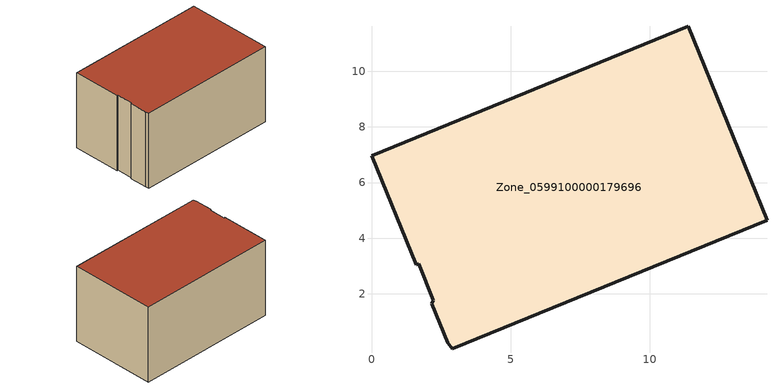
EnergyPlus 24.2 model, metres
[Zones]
Zone_0599100000179696
 floor ground (C_G): 2.91,0.03 2.75,0.24 2.17,1.65 2.23,1.77 1.7,3.08 1.6,3.04 0,6.97 11.38,11.62 14.22,4.65 z0
 wall outside (C_F): 14.22,4.65 11.38,11.62 0,6.97 1.6,3.04 1.7,3.08 2.23,1.77 2.17,1.65 2.75,0.24 2.91,0.03 14.22,4.65 z0:6.75
 roof outside (C_R): 2.75,0.24 2.91,0.03 14.22,4.65 11.38,11.62 0,6.97 1.6,3.04 1.7,3.08 2.23,1.77 2.17,1.65 z6.75
[BUILDING]
Pand.0599100000179696: North Axis=0; Terrain=City; Loads Convergence Tolerance Value=0.04; Temperature Convergence Tolerance Value=0.4; Solar Distribution=FullExterior; Maximum Number of Warmup Days=25; Minimum Number of Warmup Days=1
[Site:Location]
Rotterdam.The.Hague.AP_ZH_NLD Design_Conditions: Latitude=51.96; Longitude=4.45; Time Zone=1; Elevation=-4.5
[SITE:GROUNDTEMPERATURE:BUILDINGSURFACE]
18, 18, 18, 18, 18, 18, 18, 18, 18, 18, 18, 18
[MATERIAL] Thermal Absorptance=0.9; Solar Absorptance=0.7; Visible Absorptance=0.7
Name | Roughness | Thickness | Conductivity | Density | Specific Heat
G.D.1965 | MediumSmooth | 0.15 | 1 | 540 | 1210
F.D.1965 | Rough | 0.3 | 0.857143 | 1920 | 840
R.D.1965 | MediumRough | 0.2 | 0.08 | 1500 | 1000
[CONSTRUCTION]
C_G: G.D.1965
C_F: F.D.1965
C_R: R.D.1965
[ZONE]
Zone_0599100000179696: Type=1; Multiplier=1; Ceiling Height=Autocalculate; Volume=Autocalculate; Floor Area=autocalculate; Part of Total Floor Area=Yes
[ZONEINFILTRATION:DESIGNFLOWRATE]
Infil_Zone_0599100000179696: Zone or ZoneList or Space or SpaceList=Zone_0599100000179696; Schedule=AlwaysOn; Design Flow Rate Calculation Method=Flow/Area; Flow Rate per Floor Area=0.0042; Constant Term Coefficient=1; Temperature Term Coefficient=0; Velocity Term Coefficient=0; Velocity Squared Term Coefficient=0
[HVACTEMPLATE:ZONE:IDEALLOADSAIRSYSTEM]
Zone_0599100000179696: Maximum Heating Supply Air Temperature=50; Minimum Cooling Supply Air Temperature=13; Maximum Heating Supply Air Humidity Ratio=0.0156; Minimum Cooling Supply Air Humidity Ratio=0.0077; Heating Limit=NoLimit; Cooling Limit=NoLimit; Dehumidification Control Type=ConstantSensibleHeatRatio; Cooling Sensible Heat Ratio=0.7; Dehumidification Setpoint=60; Humidification Control Type=None; Humidification Setpoint=30; Outdoor Air Method=None; Outdoor Air Flow Rate per Person=0.00944; Outdoor Air Flow Rate per Zone Floor Area=0; Outdoor Air Flow Rate per Zone=0; Demand Controlled Ventilation Type=None; Outdoor Air Economizer Type=NoEconomizer; Heat Recovery Type=None; Sensible Heat Recovery Effectiveness=0.7; Latent Heat Recovery Effectiveness=0.65
[ZONECONTROL:THERMOSTAT]
ThermostatControl_Zone_0599100000179696: Zone or ZoneList=Zone_0599100000179696; Control Type Schedule=DualSetpointControlType; Control 1=Thermostat_Zone_0599100000179696; Temperature Difference Between Cutout And Setpoint=0
[THERMOSTATSETPOINT:DUALSETPOINT]
Thermostat_Zone_0599100000179696: Heating Setpoint Temperature Schedule=HeatingSetpoint_Zone_0599100000179696; Cooling Setpoint Temperature Schedule=CoolingSetpoint_Zone_0599100000179696
[SCHEDULE:COMPACT]
HeatingSetpoint_Zone_0599100000179696: Through: 12/31, For: AllDays, Until: 24:00, 21
CoolingSetpoint_Zone_0599100000179696: Through: 12/31, For: AllDays, Until: 24:00, 24
DualSetpointControlType: Through: 12/31, For: AllDays, Until: 24:00, 4
AlwaysOn: Through: 12/31, For: AllDays, Until: 24:00, 1
